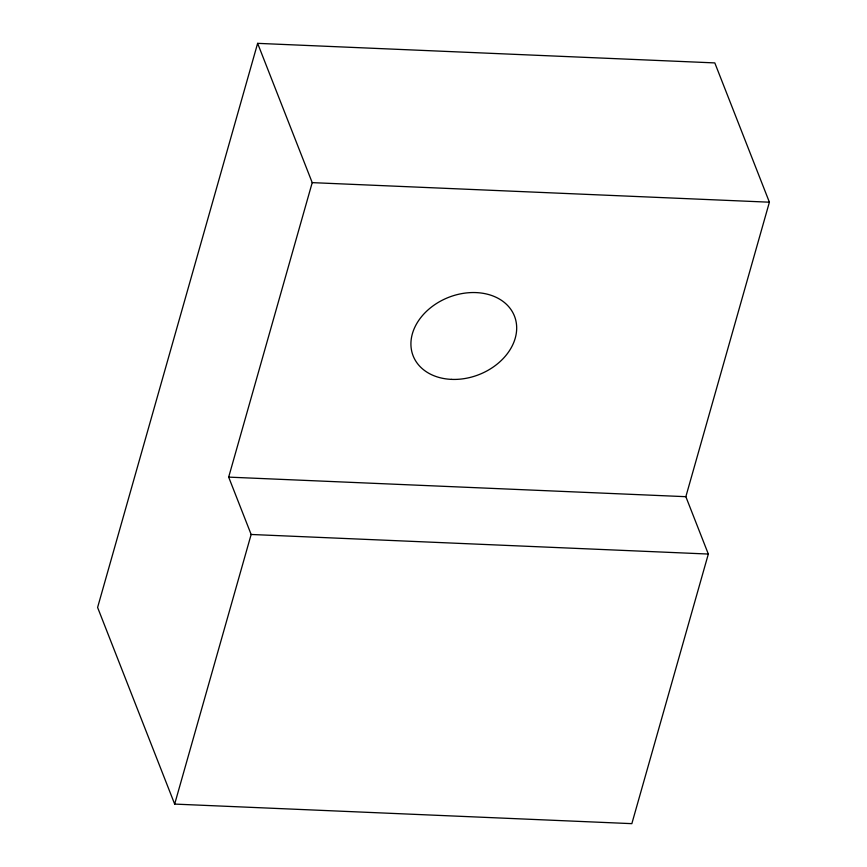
<?xml version="1.0" encoding="UTF-8"?>
<svg xmlns="http://www.w3.org/2000/svg" width="867" height="867" viewBox="0 0 867 867"><rect width="100%" height="100%" fill="white"/><g stroke="black" fill="none" stroke-linecap="round" stroke-linejoin="round"><path stroke-width="1.3" d="M257.629 43.35L97.603 607.453L174.668 804.088L631.848 823.65L708.328 554.046L685.851 496.683L769.397 202.195L714.809 62.912L257.629 43.35L312.218 182.634L228.671 477.121L251.148 534.473L174.668 804.088M312.218 182.634L769.397 202.195M228.671 477.121L685.851 496.683M251.148 534.473L708.328 554.046M451.49 379.378A54.426 41.508 -21.4 0 0 514.499 316.195A54.426 41.508 -21.4 0 0 425.415 312.38A54.426 41.508 -21.4 0 0 451.49 379.378"/></g></svg>
